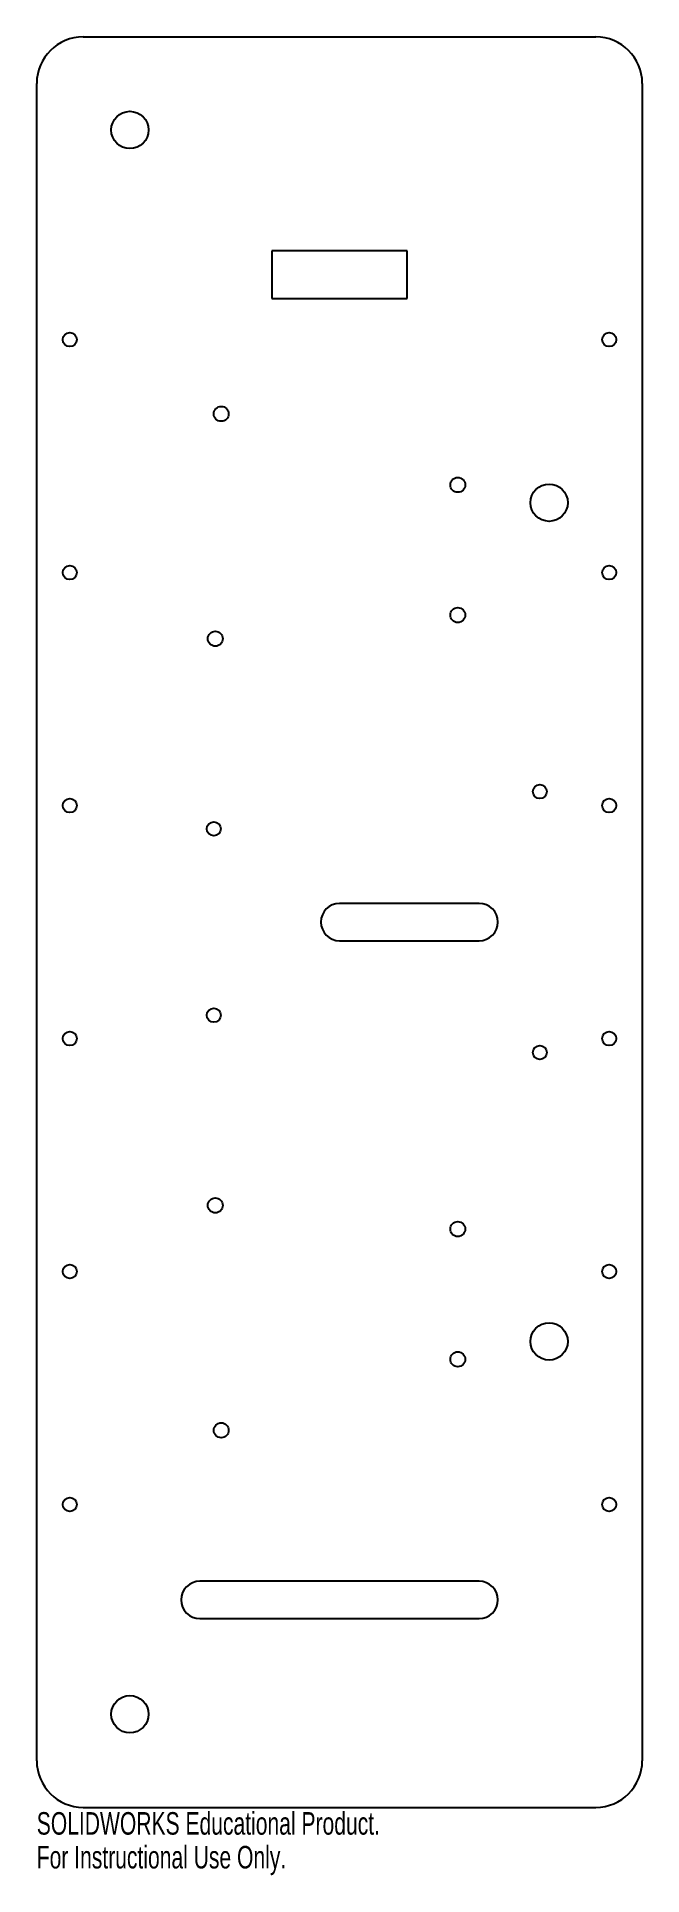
# Model space of a CAD drawing. Header units: millimetres. Extents: x -85 to 45, y -205 to 190.
import ezdxf

# ---------------------------------------------------------------- set-up
doc = ezdxf.new("R2010")
doc.units = ezdxf.units.MM
doc.styles.add('SLDTEXTSTYLE0', font='TXT', dxfattribs={"width": 0.7})

msp = doc.modelspace()

# ---------------------------------------------------------------- linework, layer by layer
at = {"color": 7, "linetype": 'Continuous', "lineweight": 25}
for p, q in [((-75, 190), (35, 190)), ((-85, -180), (-85, 180)), ((45, 180), (45, -180)), ((-5.5, 144.03), (-34.5, 144.03)), ((-34.5, 144.03), (-34.5, 133.83)), ((-5.5, 133.83), (-5.5, 144.03)), ((-34.5, 133.83), (-5.5, 133.83)), ((10, 4), (-20, 4)), ((-20, -4), (10, -4)), ((10, -141.47), (-50, -141.47)), ((-50, -149.47), (10, -149.47)), ((-75, -190), (35, -190))]:
    msp.add_line(p, q, dxfattribs=at)
for centre, radius in [((-65, 170), 4), ((-77.92, 125), 1.5), ((37.92, 125), 1.5), ((-45.4, 109.07), 1.6), ((5.4, 93.83), 1.6), ((25, 90), 4), ((-77.92, 75), 1.5), ((37.92, 75), 1.5), ((5.4, 65.89), 1.6), ((-46.67, 60.81), 1.6), ((23, 28), 1.5), ((-77.92, 25), 1.5), ((37.92, 25), 1.5), ((-47, 20), 1.5), ((-47, -20), 1.5), ((-77.92, -25), 1.5), ((37.92, -25), 1.5), ((23, -28), 1.5), ((-46.67, -60.81), 1.6), ((5.4, -65.89), 1.6), ((-77.92, -75), 1.5), ((37.92, -75), 1.5), ((25, -90), 4), ((5.4, -93.83), 1.6), ((-45.4, -109.07), 1.6), ((-77.92, -125), 1.5), ((37.92, -125), 1.5), ((-65, -170), 4)]:
    msp.add_circle(centre, radius, dxfattribs=at)
for centre, radius, start, end in [((-75, 180), 10, 90, 180), ((35, 180), 10, 0, 90), ((-20, 0), 4, 90, 270), ((10, 0), 4, 270, 90), ((-50, -145.47), 4, 90, 270), ((10, -145.47), 4, 270, 90), ((-75, -180), 10, 180, 270), ((35, -180), 10, 270, 0)]:
    msp.add_arc(centre, radius, start, end, dxfattribs=at)

# ---------------------------------------------------------------- texts
at = {"color": 7, "linetype": 'Continuous', "char_height": 4.8336, "attachment_point": 1, "style": 'SLDTEXTSTYLE0'}
for s, insert in [('SOLIDWORKS Educational Product.', (-85, -191.02)), ('For Instructional Use Only.', (-85, -198.27))]:
    msp.add_mtext(s, dxfattribs=dict(at, insert=insert))

doc.saveas('drawing.dxf')
